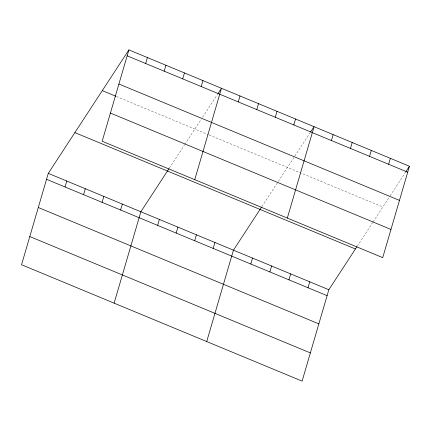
<?xml version="1.0" encoding="UTF-8"?>
<svg xmlns="http://www.w3.org/2000/svg" width="431" height="431" viewBox="0 0 431 431"><rect width="100%" height="100%" fill="white"/><g stroke="black" fill="none" stroke-linecap="round" stroke-linejoin="round"><path stroke-width="0.32" stroke-dasharray="2.15 1.62" d="M169.264 168.257L184.414 145.053M184.775 144.504L201.525 118.848M202.57 117.237L217.623 94.184M261.849 206.659L310.207 132.586M357.24 246.22L372.745 222.466M373.106 221.917L389.495 196.811M390.195 195.739L405.598 172.147M116.483 96.522L208.453 134.666M209.067 134.925L382.847 206.999"/><path stroke-width="0.65" d="M128.891 49.883L102.169 141.266L382.728 257.636L409.45 166.253L128.891 49.883L48.272 173.364L21.55 264.747L302.109 381.117L328.831 289.734L356.879 246.774M65.054 186.979L66.789 181.047M83.571 194.661L85.306 188.724M102.088 202.344L103.823 196.407M145.673 63.497L147.407 57.565M120.605 210.021L122.339 204.089M164.189 71.18L165.924 65.243M114.134 303.149L140.856 211.766L168.904 168.807M182.706 78.857L184.441 72.925M157.638 225.381L159.373 219.449M201.223 86.539L202.958 80.602M176.155 233.063L177.89 227.126M194.753 179.668L221.475 88.285L217.973 93.646M194.672 240.74L196.407 234.809M238.257 101.899L239.992 95.968M213.189 248.423L214.924 242.486M256.774 109.582L258.508 103.645M206.718 341.551L233.44 250.169L261.488 207.209M275.29 117.259L277.025 111.327M250.783 264.014L252.518 258.083M293.807 124.942L295.542 119.004M269.86 271.929L271.595 265.992M287.337 218.07L314.059 126.687L310.557 132.048M288.937 279.843L290.677 273.906M331.401 140.533L333.136 134.601M308.02 287.757L309.754 281.82M350.478 148.447L352.219 142.51M369.561 156.361L371.296 150.424M388.638 164.27L390.373 158.339M405.948 171.613L409.45 166.253M127.156 55.82L407.715 172.184M118.908 84.018L399.467 200.383M102.287 90.634L115.864 96.264M110.417 113.067L390.971 229.437M74.875 132.619L355.435 248.983M48.272 173.364L328.831 289.734M46.537 179.301L327.097 295.666M38.289 207.5L318.848 323.864M29.798 236.549L310.352 352.919"/></g></svg>
